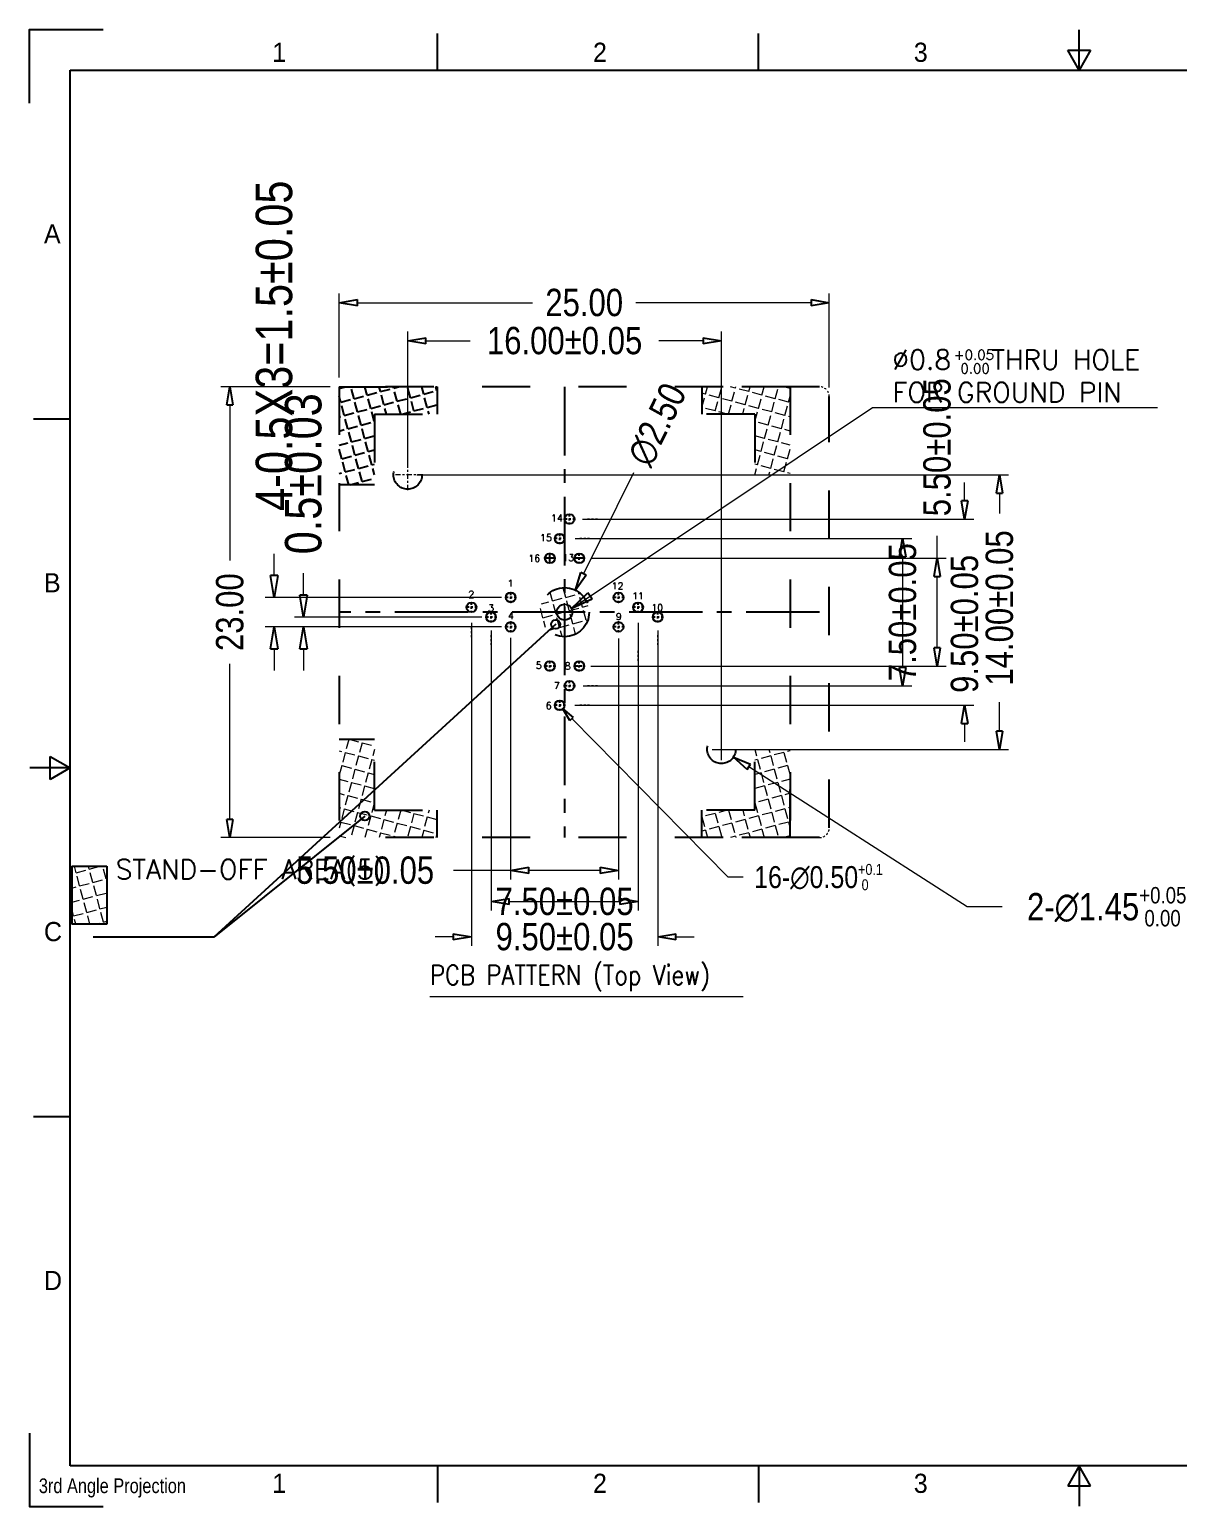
# Model space of a CAD drawing. Header units: millimetres. Extents: x 1410 to 1517, y -828 to -753.
# Drawn here: x 1410 to 1468.6, y -828.3 to -753 of the extents above; entities that cross this region are included whole.
import ezdxf
from ezdxf.enums import TextEntityAlignment as Align

# ---------------------------------------------------------------- set-up
doc = ezdxf.new("R2010")
doc.units = ezdxf.units.MM
doc.header["$LTSCALE"] = 30.734
doc.header["$PDMODE"] = 3
doc.header["$PDSIZE"] = 8
doc.linetypes.add('CENTER', pattern=[0.6, 0.375, -0.075, 0.075, -0.075])
doc.linetypes.add('HIDDEN', pattern=[0.2, 0.1, -0.1])
doc.layers.get('0').update_dxf_attribs({"linetype": 'CONTINUOUS'})
doc.layers.get('Defpoints').update_dxf_attribs({"linetype": 'CONTINUOUS'})
for name, color, linetype in [('DEFAULT_2', 8, 'HIDDEN'), ('DIM', 3, 'CONTINUOUS'), ('TuKuang', 7, 'CONTINUOUS')]:
    doc.layers.add(name, color=color, linetype=linetype)
doc.layers.add('from', color=7, linetype='CONTINUOUS', lineweight=13)
doc.styles.add('1', font='romans.shx', dxfattribs={"height": 2.5})
doc.styles.add('ROMANS', font='romans.shx')
doc.styles.get("Standard").update_dxf_attribs({"font": 'txt', "width": 0.85})
doc.styles.add('TXT', font='txt.shx', dxfattribs={"bigfont": 'gbcbig.shx'})
doc.dimstyles.get("Standard").update_dxf_attribs({"dimscale": 0.97, "dimtxt": 2, "dimasz": 1.2, "dimexe": 0.5, "dimexo": 0.5, "dimgap": 0.5, "dimtad": 0, "dimtoh": 1, "dimzin": 1, "dimdsep": 46, "dimtxsty": 'Standard', "dimblk": 'CLOSEDBLANK', "dimcen": 0.5, "dimclrd": 3, "dimclre": 3, "dimclrt": 4, "dimadec": 0, "dimazin": 0, "dimtp": 0.05, "dimtm": 0.05, "dimtfac": 1, "dimtofl": 0, "dimtmove": 0, "dimatfit": 3, "dimldrblk": 'CLOSEDBLANK', "dimfxl": 1, "dimtolj": 1, "dimtzin": 0, "dimlwd": 5, "dimlwe": 5, "dimarcsym": 0})

# ---------------------------------------------------------------- blocks, each defined once
blk = doc.blocks.new('_CLOSEDBLANK')
at = {"color": 0, "linetype": 'ByBlock'}
for p, q in [((-1, 0.167), (0, 0)), ((-1, 0.167), (-1, -0.167)), ((0, 0), (-1, -0.167))]:
    blk.add_line(p, q, dxfattribs=at)
blk = doc.blocks.new('*D4')
at = {"layer": 'Defpoints', "color": 0, "linetype": 'ByBlock', "transparency": 16777216}
for p in [(1429.276, -775.727), (1445.276, -789.727), (1459.46, -789.727)]:
    blk.add_point(p, dxfattribs=at)
at = {"layer": 'DIM', "color": 3, "linetype": 'ByBlock', "lineweight": 5, "transparency": 16777216}
for p, q in [((1429.741, -775.727), (1459.925, -775.727)), ((1459.46, -776.657), (1459.46, -777.699)), ((1459.46, -788.797), (1459.46, -787.324)), ((1445.741, -789.727), (1459.925, -789.727))]:
    blk.add_line(p, q, dxfattribs=at)
at = {"layer": 'DIM', "color": 3, "linetype": 'ByBlock', "lineweight": 5, "transparency": 16777216, "xscale": 0.93, "yscale": 0.93, "zscale": 0.93}
for p, rotation in [((1459.46, -775.727), 90), ((1459.46, -789.727), 270)]:
    blk.add_blockref('_CLOSEDBLANK', p, dxfattribs=dict(at, rotation=rotation))
at = {"layer": 'DIM', "color": 4, "linetype": 'ByBlock', "transparency": 16777216, "insert": (1459.46, -782.511), "char_height": 1.395, "attachment_point": 5, "rotation": 90}
blk.add_mtext('\\A1;14.00±0.05', dxfattribs=at)
blk = doc.blocks.new('*D5')
at = {"layer": 'Defpoints', "color": 0, "linetype": 'ByBlock', "transparency": 16777216}
for p in [(1429.276, -768.881), (1429.276, -775.727), (1445.276, -789.727)]:
    blk.add_point(p, dxfattribs=at)
at = {"layer": 'DIM', "color": 3, "linetype": 'ByBlock', "lineweight": 5, "transparency": 16777216}
for p, q in [((1429.276, -775.263), (1429.276, -768.417)), ((1445.276, -789.263), (1445.276, -768.417)), ((1430.206, -768.881), (1432.463, -768.881)), ((1444.346, -768.881), (1442.088, -768.881))]:
    blk.add_line(p, q, dxfattribs=at)
at = {"layer": 'DIM', "color": 3, "linetype": 'ByBlock', "lineweight": 5, "transparency": 16777216, "xscale": 0.93, "yscale": 0.93, "zscale": 0.93, "rotation": 180}
blk.add_blockref('_CLOSEDBLANK', (1429.276, -768.881), dxfattribs=at)
at = {"layer": 'DIM', "color": 3, "linetype": 'ByBlock', "lineweight": 5, "transparency": 16777216, "xscale": 0.93, "yscale": 0.93, "zscale": 0.93}
blk.add_blockref('_CLOSEDBLANK', (1445.276, -768.881), dxfattribs=at)
at = {"layer": 'DIM', "color": 4, "linetype": 'ByBlock', "transparency": 16777216, "insert": (1437.276, -768.881), "char_height": 1.395, "attachment_point": 5}
blk.add_mtext('\\A1;16.00±0.05', dxfattribs=at)
blk = doc.blocks.new('*D6')
at = {"layer": 'Defpoints', "color": 0, "linetype": 'ByBlock', "transparency": 16777216}
for p in [(1441.026, -782.802), (1433.526, -783.202), (1441.026, -797.49)]:
    blk.add_point(p, dxfattribs=at)
at = {"layer": 'DIM', "color": 3, "linetype": 'ByBlock', "lineweight": 5, "transparency": 16777216}
for p, q in [((1441.026, -783.267), (1441.026, -797.955)), ((1433.526, -783.667), (1433.526, -797.955)), ((1434.456, -797.49), (1440.096, -797.49))]:
    blk.add_line(p, q, dxfattribs=at)
at = {"layer": 'DIM', "color": 3, "linetype": 'ByBlock', "lineweight": 5, "transparency": 16777216, "xscale": 0.93, "yscale": 0.93, "zscale": 0.93, "rotation": 180}
blk.add_blockref('_CLOSEDBLANK', (1433.526, -797.49), dxfattribs=at)
at = {"layer": 'DIM', "color": 3, "linetype": 'ByBlock', "lineweight": 5, "transparency": 16777216, "xscale": 0.93, "yscale": 0.93, "zscale": 0.93}
blk.add_blockref('_CLOSEDBLANK', (1441.026, -797.49), dxfattribs=at)
at = {"layer": 'DIM', "color": 4, "linetype": 'ByBlock', "transparency": 16777216, "insert": (1437.276, -797.49), "char_height": 1.395, "attachment_point": 5}
blk.add_mtext('\\A1;7.50±0.05', dxfattribs=at)
blk = doc.blocks.new('*D7')
at = {"layer": 'Defpoints', "color": 0, "linetype": 'ByBlock', "transparency": 16777216}
for p in [(1432.526, -782.802), (1442.026, -783.202), (1442.026, -799.287)]:
    blk.add_point(p, dxfattribs=at)
at = {"layer": 'DIM', "color": 3, "linetype": 'ByBlock', "lineweight": 5, "transparency": 16777216}
for p, q in [((1432.526, -783.267), (1432.526, -799.752)), ((1442.026, -783.667), (1442.026, -799.752)), ((1431.596, -799.287), (1430.666, -799.287)), ((1442.956, -799.287), (1443.886, -799.287))]:
    blk.add_line(p, q, dxfattribs=at)
at = {"layer": 'DIM', "color": 3, "linetype": 'ByBlock', "lineweight": 5, "transparency": 16777216, "xscale": 0.93, "yscale": 0.93, "zscale": 0.93}
blk.add_blockref('_CLOSEDBLANK', (1432.526, -799.287), dxfattribs=at)
at = {"layer": 'DIM', "color": 3, "linetype": 'ByBlock', "lineweight": 5, "transparency": 16777216, "xscale": 0.93, "yscale": 0.93, "zscale": 0.93, "rotation": 180}
blk.add_blockref('_CLOSEDBLANK', (1442.026, -799.287), dxfattribs=at)
at = {"layer": 'DIM', "color": 4, "linetype": 'ByBlock', "transparency": 16777216, "insert": (1437.276, -799.287), "char_height": 1.395, "attachment_point": 5}
blk.add_mtext('\\A1;9.50±0.05', dxfattribs=at)
blk = doc.blocks.new('*D8')
at = {"layer": 'Defpoints', "color": 0, "linetype": 'ByBlock', "transparency": 16777216}
for p in [(1437.726, -777.977), (1437.326, -787.477), (1457.681, -787.477)]:
    blk.add_point(p, dxfattribs=at)
at = {"layer": 'DIM', "color": 3, "linetype": 'ByBlock', "lineweight": 5, "transparency": 16777216}
for p, q in [((1457.681, -777.047), (1457.681, -776.117)), ((1438.191, -777.977), (1458.146, -777.977)), ((1437.791, -787.477), (1458.146, -787.477)), ((1457.681, -788.407), (1457.681, -789.337))]:
    blk.add_line(p, q, dxfattribs=at)
at = {"layer": 'DIM', "color": 3, "linetype": 'ByBlock', "lineweight": 5, "transparency": 16777216, "xscale": 0.93, "yscale": 0.93, "zscale": 0.93}
for p, rotation in [((1457.681, -777.977), 270), ((1457.681, -787.477), 90)]:
    blk.add_blockref('_CLOSEDBLANK', p, dxfattribs=dict(at, rotation=rotation))
at = {"layer": 'DIM', "color": 4, "linetype": 'ByBlock', "transparency": 16777216, "insert": (1457.681, -783.326), "char_height": 1.395, "attachment_point": 5, "rotation": 90}
blk.add_mtext('\\A1;9.50±0.05', dxfattribs=at)
blk = doc.blocks.new('*D9')
at = {"layer": 'Defpoints', "color": 0, "linetype": 'ByBlock', "transparency": 16777216}
for p in [(1420.202, -771.227), (1425.776, -771.227), (1425.776, -794.227)]:
    blk.add_point(p, dxfattribs=at)
at = {"layer": 'DIM', "color": 3, "linetype": 'ByBlock', "lineweight": 5, "transparency": 16777216}
for p, q in [((1425.311, -771.227), (1419.738, -771.227)), ((1420.202, -772.157), (1420.202, -780.089)), ((1420.202, -793.297), (1420.202, -785.366)), ((1425.311, -794.227), (1419.738, -794.227))]:
    blk.add_line(p, q, dxfattribs=at)
at = {"layer": 'DIM', "color": 3, "linetype": 'ByBlock', "lineweight": 5, "transparency": 16777216, "xscale": 0.93, "yscale": 0.93, "zscale": 0.93}
for p, rotation in [((1420.202, -771.227), 90), ((1420.202, -794.227), 270)]:
    blk.add_blockref('_CLOSEDBLANK', p, dxfattribs=dict(at, rotation=rotation))
at = {"layer": 'DIM', "color": 4, "linetype": 'ByBlock', "transparency": 16777216, "insert": (1420.202, -782.727), "char_height": 1.395, "attachment_point": 5, "rotation": 90}
blk.add_mtext('\\A1;23.00', dxfattribs=at)
blk = doc.blocks.new('*D10')
at = {"layer": 'Defpoints', "color": 0, "linetype": 'ByBlock', "transparency": 16777216}
for p in [(1425.776, -766.938), (1425.776, -771.227), (1450.776, -771.727)]:
    blk.add_point(p, dxfattribs=at)
at = {"layer": 'DIM', "color": 3, "linetype": 'ByBlock', "lineweight": 5, "transparency": 16777216}
for p, q in [((1425.776, -770.763), (1425.776, -766.473)), ((1426.706, -766.938), (1435.637, -766.938)), ((1449.846, -766.938), (1440.915, -766.938)), ((1450.776, -771.263), (1450.776, -766.473))]:
    blk.add_line(p, q, dxfattribs=at)
at = {"layer": 'DIM', "color": 3, "linetype": 'ByBlock', "lineweight": 5, "transparency": 16777216, "xscale": 0.93, "yscale": 0.93, "zscale": 0.93, "rotation": 180}
blk.add_blockref('_CLOSEDBLANK', (1425.776, -766.938), dxfattribs=at)
at = {"layer": 'DIM', "color": 3, "linetype": 'ByBlock', "lineweight": 5, "transparency": 16777216, "xscale": 0.93, "yscale": 0.93, "zscale": 0.93}
blk.add_blockref('_CLOSEDBLANK', (1450.776, -766.938), dxfattribs=at)
at = {"layer": 'DIM', "color": 4, "linetype": 'ByBlock', "transparency": 16777216, "insert": (1438.276, -766.938), "char_height": 1.395, "attachment_point": 5}
blk.add_mtext('\\A1;25.00', dxfattribs=at)
blk = doc.blocks.new('*D11')
at = {"layer": 'Defpoints', "color": 0, "linetype": 'ByBlock', "transparency": 16777216}
for p in [(1437.829, -781.606), (1436.723, -783.848)]:
    blk.add_point(p, dxfattribs=at)
at = {"layer": 'DIM', "color": 3, "linetype": 'ByBlock', "lineweight": 5, "transparency": 16777216}
for p, q in [((1440.789, -775.611), (1438.241, -780.773)), ((1436.811, -782.727), (1437.741, -782.727)), ((1437.276, -783.192), (1437.276, -782.262))]:
    blk.add_line(p, q, dxfattribs=at)
at = {"layer": 'DIM', "color": 3, "linetype": 'ByBlock', "lineweight": 5, "transparency": 16777216, "xscale": 0.93, "yscale": 0.93, "zscale": 0.93, "rotation": 243.72776243067}
blk.add_blockref('_CLOSEDBLANK', (1437.829, -781.606), dxfattribs=at)
at = {"layer": 'DIM', "color": 4, "linetype": 'ByBlock', "transparency": 16777216, "insert": (1442, -773.156), "char_height": 1.395, "attachment_point": 5, "rotation": 63.72776}
blk.add_mtext('\\A1;∅2.50', dxfattribs=at)
blk = doc.blocks.new('*D12')
at = {"layer": 'Defpoints', "color": 0, "linetype": 'ByBlock', "transparency": 16777216}
for p in [(1437.351, -778.977), (1437.751, -786.477), (1454.519, -786.477)]:
    blk.add_point(p, dxfattribs=at)
at = {"layer": 'DIM', "color": 3, "linetype": 'ByBlock', "lineweight": 5, "transparency": 16777216}
for p, q in [((1437.816, -778.977), (1454.983, -778.977)), ((1454.519, -779.907), (1454.519, -785.547)), ((1438.216, -786.477), (1454.983, -786.477))]:
    blk.add_line(p, q, dxfattribs=at)
at = {"layer": 'DIM', "color": 3, "linetype": 'ByBlock', "lineweight": 5, "transparency": 16777216, "xscale": 0.93, "yscale": 0.93, "zscale": 0.93}
for p, rotation in [((1454.519, -778.977), 90), ((1454.519, -786.477), 270)]:
    blk.add_blockref('_CLOSEDBLANK', p, dxfattribs=dict(at, rotation=rotation))
at = {"layer": 'DIM', "color": 4, "linetype": 'ByBlock', "transparency": 16777216, "insert": (1454.519, -782.727), "char_height": 1.395, "attachment_point": 5, "rotation": 90}
blk.add_mtext('\\A1;7.50±0.05', dxfattribs=at)
blk = doc.blocks.new('*D13')
at = {"layer": 'Defpoints', "color": 0, "linetype": 'ByBlock', "transparency": 16777216}
for p in [(1438.151, -779.977), (1438.151, -785.477), (1456.277, -785.477)]:
    blk.add_point(p, dxfattribs=at)
at = {"layer": 'DIM', "color": 3, "linetype": 'ByBlock', "lineweight": 5, "transparency": 16777216}
for p, q in [((1456.277, -779.977), (1456.277, -778.829)), ((1438.616, -779.977), (1456.741, -779.977)), ((1456.277, -784.547), (1456.277, -780.907)), ((1438.616, -785.477), (1456.741, -785.477))]:
    blk.add_line(p, q, dxfattribs=at)
at = {"layer": 'DIM', "color": 3, "linetype": 'ByBlock', "lineweight": 5, "transparency": 16777216, "xscale": 0.93, "yscale": 0.93, "zscale": 0.93}
for p, rotation in [((1456.277, -779.977), 90), ((1456.277, -785.477), 270)]:
    blk.add_blockref('_CLOSEDBLANK', p, dxfattribs=dict(at, rotation=rotation))
at = {"layer": 'DIM', "color": 4, "linetype": 'ByBlock', "transparency": 16777216, "insert": (1456.277, -774.313), "char_height": 1.395, "attachment_point": 5, "rotation": 90}
blk.add_mtext('\\A1;5.50±0.05', dxfattribs=at)
blk = doc.blocks.new('*D14')
at = {"layer": 'Defpoints', "color": 0, "linetype": 'ByBlock', "transparency": 16777216}
for p in [(1434.525, -783.577), (1440.026, -783.602), (1434.525, -795.898)]:
    blk.add_point(p, dxfattribs=at)
at = {"layer": 'DIM', "color": 3, "linetype": 'ByBlock', "lineweight": 5, "transparency": 16777216}
for p, q in [((1434.525, -784.042), (1434.525, -796.363)), ((1440.026, -784.067), (1440.026, -796.363)), ((1434.525, -795.898), (1431.617, -795.898)), ((1439.096, -795.898), (1435.455, -795.898))]:
    blk.add_line(p, q, dxfattribs=at)
at = {"layer": 'DIM', "color": 3, "linetype": 'ByBlock', "lineweight": 5, "transparency": 16777216, "xscale": 0.93, "yscale": 0.93, "zscale": 0.93, "rotation": 180}
blk.add_blockref('_CLOSEDBLANK', (1434.525, -795.898), dxfattribs=at)
at = {"layer": 'DIM', "color": 3, "linetype": 'ByBlock', "lineweight": 5, "transparency": 16777216, "xscale": 0.93, "yscale": 0.93, "zscale": 0.93}
blk.add_blockref('_CLOSEDBLANK', (1440.026, -795.898), dxfattribs=at)
at = {"layer": 'DIM', "color": 4, "linetype": 'ByBlock', "transparency": 16777216, "insert": (1427.101, -795.898), "char_height": 1.395, "attachment_point": 5}
blk.add_mtext('\\A1;5.50±0.05', dxfattribs=at)
blk = doc.blocks.new('asdf456')
at = {"color": 8}
for p, q in [((1449.22, 152.96), (1448.09, 154.93)), ((1448.09, 154.93), (1450.34, 154.93)), ((1450.34, 154.93), (1449.22, 152.96)), ((1348.08, 83.25), (1348.08, 85.49)), ((1348.08, 85.49), (1350.05, 84.37)), ((1350.05, 84.37), (1348.08, 83.25)), ((1449.22, 15.77), (1448.09, 13.81)), ((1450.34, 13.81), (1449.22, 15.77)), ((1448.09, 13.81), (1450.34, 13.81))]:
    blk.add_line(p, q, dxfattribs=at)
at = {"layer": 'TuKuang', "color": 8}
for p, q in [((1449.22, 152.96), (1449.22, 156.94)), ((1386.16, 152.96), (1386.16, 156.57)), ((1417.69, 152.96), (1417.69, 156.57)), ((1350.05, 15.77), (1350.05, 152.96)), ((1350.05, 152.96), (1548.39, 152.96)), ((1350.05, 118.67), (1346.44, 118.67)), ((1350.05, 84.37), (1346.07, 84.37)), ((1350.05, 50.07), (1346.44, 50.07)), ((1548.39, 15.77), (1350.05, 15.77)), ((1386.16, 15.77), (1386.16, 12.16)), ((1417.69, 15.77), (1417.69, 12.16)), ((1449.22, 15.77), (1449.22, 11.8))]:
    blk.add_line(p, q, dxfattribs=at)
for points in [[(1346.05, 149.74), (1346.05, 156.96), (1353.27, 156.96)], [(1346.05, 18.99), (1346.05, 11.77), (1353.27, 11.77)]]:
    blk.add_lwpolyline(points, dxfattribs=at)
at = {"color": 8, "char_height": 1.8844, "attachment_point": 1, "style": '1'}
for s, insert, width in [('{\\f@Gulim|b0|i0|c0|p34;1}', (1369.9, 155.67), 8.3008), ('{\\f@Gulim|b0|i0|c134|p34;2}', (1401.43, 155.67), 8.3008), ('{\\f@Gulim|b0|i0|c134|p34;3}', (1432.96, 155.67), 8.3008), ('{\\f@Gulim|b0|i0|c134|p34;A}', (1347.46, 137.82), 9.0416), ('{\\f@Gulim|b0|i0|c134|p34;B}', (1347.46, 103.52), 9.0416), ('{\\f@Gulim|b0|i0|c134|p34;C}', (1347.46, 69.23), 9.0416), ('{\\f@Gulim|b0|i0|c134|p34;D}', (1347.46, 34.93), 9.0416), ('{\\f@Gulim|b0|i0|c0|p34;1}', (1369.9, 14.99), 8.3008), ('{\\f@Gulim|b0|i0|c134|p34;2}', (1401.43, 14.99), 8.3008), ('{\\f@Gulim|b0|i0|c134|p34;3}', (1432.96, 14.99), 8.3008)]:
    blk.add_mtext(s, dxfattribs=dict(at, insert=insert, width=width))
at = {"layer": 'TuKuang', "color": 8, "lineweight": 9, "insert": (1346.96, 14.53), "char_height": 1.4441, "width": 18.5479, "attachment_point": 1}
blk.add_mtext('{\\f@Gulim|b0|i0|c0|p34;\\C8;3rd Angle Projection}', dxfattribs=at)
blk = doc.blocks.new('P')
at = {"lineweight": 9}
blk.add_line((1851.26, 2772.63), (1883.21, 2772.63), dxfattribs=at)
at = {"lineweight": 9, "insert": (1851.27, 2775.82), "char_height": 2, "attachment_point": 1}
blk.add_mtext('{\\Fromans|c0;PCB PATTERN (Top View)}', dxfattribs=at)
blk = doc.blocks.new('*D15')
at = {"layer": 'Defpoints', "color": 0, "linetype": 'ByBlock', "transparency": 16777216}
for p in [(1444.665, -789.336), (1445.886, -790.118)]:
    blk.add_point(p, dxfattribs=at)
at = {"layer": 'DIM', "color": 3, "linetype": 'ByBlock', "lineweight": 5, "transparency": 16777216}
for p, q in [((1445.276, -790.192), (1445.276, -789.262)), ((1444.811, -789.727), (1445.741, -789.727)), ((1457.802, -797.753), (1446.669, -790.62)), ((1459.602, -797.753), (1457.802, -797.753))]:
    blk.add_line(p, q, dxfattribs=at)
at = {"layer": 'DIM', "color": 3, "linetype": 'ByBlock', "lineweight": 5, "transparency": 16777216, "xscale": 0.93, "yscale": 0.93, "zscale": 0.93, "rotation": 147.3529996918224}
blk.add_blockref('_CLOSEDBLANK', (1445.886, -790.118), dxfattribs=at)
at = {"layer": 'DIM', "color": 4, "linetype": 'ByBlock', "transparency": 16777216, "insert": (1464.928, -797.753), "char_height": 1.395, "attachment_point": 5}
blk.add_mtext('\\A1;2-∅1.45{\\H0.837000;\\S+0.05^  0.00;}', dxfattribs=at)
blk = doc.blocks.new('*D16')
at = {"layer": 'Defpoints', "color": 0, "linetype": 'ByBlock', "transparency": 16777216}
for p in [(1423.956, -782.975), (1433.526, -782.975), (1434.526, -783.477)]:
    blk.add_point(p, dxfattribs=at)
at = {"layer": 'DIM', "color": 3, "linetype": 'ByBlock', "lineweight": 5, "transparency": 16777216}
for p, q in [((1423.956, -781.859), (1423.956, -780.743)), ((1433.061, -782.975), (1423.491, -782.975)), ((1434.061, -783.477), (1423.491, -783.477)), ((1423.956, -784.593), (1423.956, -785.709))]:
    blk.add_line(p, q, dxfattribs=at)
at = {"layer": 'DIM', "color": 3, "linetype": 'ByBlock', "lineweight": 5, "transparency": 16777216, "xscale": 1.116, "yscale": 1.116, "zscale": 1.116}
for p, rotation in [((1423.956, -782.975), 270), ((1423.956, -783.477), 90)]:
    blk.add_blockref('_CLOSEDBLANK', p, dxfattribs=dict(at, rotation=rotation))
at = {"layer": 'DIM', "color": 4, "linetype": 'ByBlock', "transparency": 16777216, "insert": (1423.956, -775.667), "char_height": 1.86, "attachment_point": 5, "rotation": 90}
blk.add_mtext('\\A1;0.5%%P0.03', dxfattribs=at)
blk = doc.blocks.new('*D17')
at = {"layer": 'Defpoints', "color": 0, "linetype": 'ByBlock', "transparency": 16777216}
for p in [(1422.463, -781.977), (1434.526, -781.977), (1434.526, -783.477)]:
    blk.add_point(p, dxfattribs=at)
at = {"layer": 'DIM', "color": 3, "linetype": 'ByBlock', "lineweight": 5, "transparency": 16777216}
for p, q in [((1422.463, -780.861), (1422.463, -779.745)), ((1434.061, -781.977), (1421.998, -781.977)), ((1434.061, -783.477), (1421.998, -783.477)), ((1422.463, -784.593), (1422.463, -785.709))]:
    blk.add_line(p, q, dxfattribs=at)
at = {"layer": 'DIM', "color": 3, "linetype": 'ByBlock', "lineweight": 5, "transparency": 16777216, "xscale": 1.116, "yscale": 1.116, "zscale": 1.116}
for p, rotation in [((1422.463, -781.977), 270), ((1422.463, -783.477), 90)]:
    blk.add_blockref('_CLOSEDBLANK', p, dxfattribs=dict(at, rotation=rotation))
at = {"layer": 'DIM', "color": 4, "linetype": 'ByBlock', "transparency": 16777216, "insert": (1422.463, -769.136), "char_height": 1.86, "attachment_point": 5, "rotation": 90}
blk.add_mtext('\\A1;4-0.5X3=1.5%%P0.05', dxfattribs=at)

msp = doc.modelspace()

# ---------------------------------------------------------------- hatches: boundary and pattern name
at = {"linetype": 'HIDDEN', "lineweight": 9, "ltscale": 0.3}
h = msp.add_hatch(dxfattribs=at)
h.set_pattern_fill('ANGLE', color=8, scale=0.1, angle=15, style=0)
h.set_pattern_definition([(165, (3373.9562, -1186.6512), (0.1807851, 0.6746992), [0.508, -0.1905]), (75, (3373.9562, -1186.6512), (0.6746992, -0.1807851), [0.508, -0.1905])])
h.paths.add_polyline_path([(1446.976, -772.627), (1446.976, -775.727), (1448.776, -775.727), (1448.776, -771.227), (1444.276, -771.227), (1444.276, -772.627)])
edge = h.paths.add_edge_path(flags=17)
edge.add_line((1446.976, -772.627), (1446.976, -775.727))
h = msp.add_hatch(dxfattribs=at)
h.set_pattern_fill('ANGLE', color=8, scale=0.1, angle=15, style=0)
h.set_pattern_definition([(15, (730.9434, -801.3105), (-0.1807851, 0.6746992), [0.508, -0.1905]), (105, (730.9434, -801.3105), (-0.6746992, -0.1807851), [0.508, -0.1905])])
edge = h.paths.add_edge_path()
edge.add_arc((1437.276, -782.727), 1.25, 0, 360)
h = msp.add_hatch(dxfattribs=at)
h.set_pattern_fill('ANGLE', color=8, scale=0.1, angle=15, style=0)
h.set_pattern_definition([(345, (-499.40425, -378.8035), (-0.1807851, -0.6746992), [0.508, -0.1905]), (255, (-499.40425, -378.8035), (-0.6746992, 0.1807851), [0.508, -0.1905])])
h.paths.add_polyline_path([(1427.576, -792.827), (1427.576, -789.227), (1425.776, -789.227), (1425.776, -794.227), (1430.776, -794.227), (1430.776, -792.827)])
edge = h.paths.add_edge_path(flags=17)
edge.add_line((1427.576, -792.827), (1427.576, -789.227))
h = msp.add_hatch(dxfattribs=at)
h.set_pattern_fill('ANGLE', color=8, scale=0.1, angle=15, style=0)
h.set_pattern_definition([(195, (3373.9562, -378.8035), (0.1807851, -0.6746992), [0.508, -0.1905]), (285, (3373.9562, -378.8035), (0.6746992, 0.1807851), [0.508, -0.1905])])
h.paths.add_polyline_path([(1446.976, -792.827), (1446.976, -789.727), (1448.776, -789.727), (1448.776, -794.227), (1444.276, -794.227), (1444.276, -792.827)])
edge = h.paths.add_edge_path(flags=17)
edge.add_line((1446.976, -792.827), (1446.976, -789.727))
h = msp.add_hatch(dxfattribs=at)
h.set_pattern_fill('ANGLE', color=8, scale=0.1, angle=15, style=0)
h.set_pattern_definition([(15, (730.9087, -938.1163), (-0.1807851, 0.6746992), [0.508, -0.1905]), (105, (730.9087, -938.1163), (-0.6746992, -0.1807851), [0.508, -0.1905])])
h.paths.add_polyline_path([(1413.922, -798.638), (1412.139, -798.638), (1412.139, -795.685), (1413.922, -795.685)])
at = {"layer": 'DEFAULT_2', "ltscale": 0.8}
h = msp.add_hatch(dxfattribs=at)
h.set_pattern_fill('ANGLE', color=256, scale=0.1, angle=15, style=0)
h.set_pattern_definition([(15, (-499.40425, -1186.6512), (-0.1807851, 0.6746992), [0.508, -0.1905]), (105, (-499.40425, -1186.6512), (-0.6746992, -0.1807851), [0.508, -0.1905])])
h.paths.add_polyline_path([(1427.576, -772.627), (1427.576, -776.227), (1425.776, -776.227), (1425.776, -771.227), (1430.776, -771.227), (1430.776, -772.627)])
edge = h.paths.add_edge_path(flags=17)
edge.add_line((1427.576, -772.627), (1427.576, -776.227))

# ---------------------------------------------------------------- linework, layer by layer
at = {"color": 1, "linetype": 'CENTER', "ltscale": 0.304132}
msp.add_line((1437.276, -771.227), (1437.276, -794.227), dxfattribs=at)
at = {"color": 1, "linetype": 'CENTER', "lineweight": 9, "ltscale": 0.023141}
for p, q in [((1429.276, -776.497), (1429.276, -774.957)), ((1429.276, -776.497), (1429.276, -774.957)), ((1430.046, -775.727), (1428.506, -775.727)), ((1430.046, -775.727), (1428.506, -775.727))]:
    msp.add_line(p, q, dxfattribs=at)
at = {"color": 0, "linetype": 'HIDDEN', "lineweight": 9, "ltscale": 0.04}
msp.add_line((1446.976, -775.727), (1448.776, -775.727), dxfattribs=at)
at = {"color": 0, "linetype": 'CENTER', "ltscale": 0.008264}
for p, q in [((1437.801, -777.977), (1437.251, -777.977)), ((1437.801, -777.977), (1437.251, -777.977)), ((1437.801, -777.977), (1437.251, -777.977)), ((1437.526, -778.252), (1437.526, -777.702)), ((1437.526, -778.252), (1437.526, -777.702)), ((1437.526, -778.252), (1437.526, -777.702)), ((1437.301, -778.977), (1436.751, -778.977)), ((1437.301, -778.977), (1436.751, -778.977)), ((1437.301, -778.977), (1436.751, -778.977)), ((1437.026, -779.252), (1437.026, -778.702)), ((1437.026, -779.252), (1437.026, -778.702)), ((1437.026, -779.252), (1437.026, -778.702)), ((1436.526, -780.252), (1436.526, -779.702)), ((1436.526, -780.252), (1436.526, -779.702)), ((1436.526, -780.252), (1436.526, -779.702)), ((1438.026, -780.252), (1438.026, -779.702)), ((1438.026, -780.252), (1438.026, -779.702)), ((1438.026, -780.252), (1438.026, -779.702)), ((1438.151, -779.977), (1437.776, -779.977)), ((1438.151, -779.977), (1437.776, -779.977)), ((1438.276, -779.977), (1437.838, -779.977)), ((1434.801, -781.977), (1434.251, -781.977)), ((1434.801, -781.977), (1434.251, -781.977)), ((1434.801, -781.977), (1434.251, -781.977)), ((1434.526, -782.252), (1434.526, -781.702)), ((1434.526, -782.252), (1434.526, -781.702)), ((1434.526, -782.252), (1434.526, -781.702)), ((1440.301, -781.977), (1439.751, -781.977)), ((1440.301, -781.977), (1439.751, -781.977)), ((1440.301, -781.977), (1439.751, -781.977)), ((1440.026, -782.252), (1440.026, -781.702)), ((1440.026, -782.252), (1440.026, -781.702)), ((1440.026, -782.252), (1440.026, -781.702)), ((1432.801, -782.477), (1432.251, -782.477)), ((1432.801, -782.477), (1432.251, -782.477)), ((1432.801, -782.477), (1432.251, -782.477)), ((1432.526, -782.752), (1432.526, -782.202)), ((1432.526, -782.752), (1432.526, -782.202)), ((1432.526, -782.752), (1432.526, -782.202)), ((1433.526, -783.25), (1433.526, -782.7)), ((1433.526, -783.25), (1433.526, -782.7)), ((1433.526, -783.25), (1433.526, -782.7)), ((1441.301, -782.477), (1440.751, -782.477)), ((1441.301, -782.477), (1440.751, -782.477)), ((1441.301, -782.477), (1440.751, -782.477)), ((1441.026, -782.752), (1441.026, -782.202)), ((1441.026, -782.752), (1441.026, -782.202)), ((1441.026, -782.752), (1441.026, -782.202)), ((1442.026, -783.252), (1442.026, -782.702)), ((1442.026, -783.252), (1442.026, -782.702)), ((1442.026, -783.252), (1442.026, -782.702)), ((1433.801, -782.975), (1433.251, -782.975)), ((1433.801, -782.975), (1433.251, -782.975)), ((1433.801, -782.975), (1433.251, -782.975)), ((1434.801, -783.477), (1434.251, -783.477)), ((1434.801, -783.477), (1434.251, -783.477)), ((1434.801, -783.477), (1434.251, -783.477)), ((1434.526, -783.752), (1434.526, -783.202)), ((1434.526, -783.752), (1434.526, -783.202)), ((1434.526, -783.752), (1434.526, -783.202)), ((1440.301, -783.477), (1439.751, -783.477)), ((1440.301, -783.477), (1439.751, -783.477)), ((1440.301, -783.477), (1439.751, -783.477)), ((1440.026, -783.752), (1440.026, -783.202)), ((1440.026, -783.752), (1440.026, -783.202)), ((1440.026, -783.752), (1440.026, -783.202)), ((1442.301, -782.977), (1441.751, -782.977)), ((1442.301, -782.977), (1441.751, -782.977)), ((1442.301, -782.977), (1441.751, -782.977)), ((1436.801, -785.477), (1436.251, -785.477)), ((1436.526, -785.752), (1436.526, -785.202)), ((1438.301, -785.477), (1437.751, -785.477)), ((1438.151, -785.477), (1437.776, -785.477)), ((1438.026, -785.752), (1438.026, -785.202)), ((1438.026, -785.752), (1438.026, -785.202)), ((1437.801, -786.477), (1437.251, -786.477)), ((1437.526, -786.752), (1437.526, -786.202)), ((1437.026, -787.752), (1437.026, -787.202)), ((1437.026, -787.752), (1437.026, -787.202)), ((1437.301, -787.477), (1436.751, -787.477)), ((1437.301, -787.477), (1436.751, -787.477))]:
    msp.add_line(p, q, dxfattribs=at)
at = {"color": 0, "linetype": 'CENTER', "lineweight": 9, "ltscale": 0.008264}
for p, q in [((1438.951, -777.977), (1438.401, -777.977)), ((1438.951, -777.977), (1438.401, -777.977)), ((1438.951, -777.977), (1438.401, -777.977)), ((1438.551, -778.977), (1438.001, -778.977)), ((1438.551, -778.977), (1438.001, -778.977)), ((1432.526, -784.002), (1432.526, -783.452)), ((1432.526, -784.002), (1432.526, -783.452)), ((1433.526, -784.402), (1433.526, -783.852)), ((1433.526, -784.402), (1433.526, -783.852)), ((1433.526, -784.402), (1433.526, -783.852)), ((1442.026, -784.402), (1442.026, -783.852)), ((1442.026, -784.402), (1442.026, -783.852)), ((1441.026, -785.202), (1441.026, -784.652)), ((1441.026, -785.202), (1441.026, -784.652)), ((1441.026, -785.202), (1441.026, -784.652)), ((1438.951, -786.477), (1438.401, -786.477)), ((1438.951, -786.477), (1438.401, -786.477)), ((1438.551, -787.477), (1438.001, -787.477)), ((1438.551, -787.477), (1438.001, -787.477)), ((1438.551, -787.477), (1438.001, -787.477)), ((1438.551, -787.477), (1438.001, -787.477))]:
    msp.add_line(p, q, dxfattribs=at)
at = {"color": 0, "linetype": 'CENTER', "ltscale": 0.254}
for p, q in [((1436.526, -780.252), (1436.526, -779.702)), ((1436.801, -779.977), (1436.251, -779.977))]:
    msp.add_line(p, q, dxfattribs=at)
at = {"color": 1, "linetype": 'CENTER', "ltscale": 0.323967}
msp.add_line((1450.276, -782.727), (1425.776, -782.727), dxfattribs=at)
at = {"color": 0, "linetype": 'ByBlock'}
for p, q in [((1436.824, -783.347), (1419.381, -799.299)), ((1427.084, -793.13), (1419.381, -799.299)), ((1412.139, -795.685), (1413.922, -795.685)), ((1412.139, -795.685), (1412.139, -798.638)), ((1413.922, -795.685), (1413.922, -798.638)), ((1413.922, -798.638), (1412.139, -798.638)), ((1419.381, -799.299), (1413.225, -799.299))]:
    msp.add_line(p, q, dxfattribs=at)
at = {"color": 3, "linetype": 'ByBlock', "lineweight": 9}
for p, q in [((1445.625, -796.243), (1437.651, -788.156)), ((1445.276, -790.007), (1445.276, -789.447)), ((1444.996, -789.727), (1445.556, -789.727)), ((1446.379, -796.243), (1445.625, -796.243))]:
    msp.add_line(p, q, dxfattribs=at)
at = {"color": 1, "linetype": 'CENTER', "lineweight": 9, "ltscale": 0.016529}
msp.add_line((1445.276, -790.277), (1445.276, -789.177), dxfattribs=at)
at = {"color": 3, "lineweight": 9}
for p, q in [((1445.276, -790.152), (1445.276, -789.302)), ((1444.851, -789.727), (1445.701, -789.727))]:
    msp.add_line(p, q, dxfattribs=at)
at = {"color": 0}
for centre in [(1437.526, -777.977), (1437.026, -778.977), (1436.526, -779.977), (1438.026, -779.977), (1434.526, -781.977), (1440.026, -781.977), (1432.526, -782.477), (1433.526, -782.975), (1441.026, -782.477), (1442.026, -782.977), (1434.526, -783.477), (1440.026, -783.477), (1436.526, -785.477), (1438.026, -785.477), (1437.526, -786.477), (1437.026, -787.477)]:
    msp.add_circle(centre, 0.25, dxfattribs=at)
at = {"color": 0, "linetype": 'ByBlock'}
for centre, radius in [((1437.276, -782.727), 0.4), ((1436.824, -783.347), 0.233), ((1427.084, -793.13), 0.233)]:
    msp.add_circle(centre, radius, dxfattribs=at)
at = {"color": 8, "linetype": 'HIDDEN', "lineweight": 9, "ltscale": 0.02}
for centre, start, end in [((1450.276, -771.727), 0, 90), ((1450.276, -793.727), 270, 360)]:
    msp.add_arc(centre, 0.5, start, end, dxfattribs=at)
at = {"layer": 'DEFAULT_2', "ltscale": 0.8}
for p, q in [((1425.776, -771.227), (1425.776, -794.227)), ((1450.276, -771.227), (1425.776, -771.227)), ((1425.776, -771.227), (1430.776, -771.227)), ((1425.776, -771.227), (1425.776, -776.227)), ((1430.776, -771.227), (1430.776, -772.627)), ((1448.776, -771.227), (1444.276, -771.227)), ((1444.276, -771.227), (1444.276, -772.627)), ((1448.776, -771.227), (1448.776, -794.227)), ((1448.776, -771.227), (1448.776, -775.727)), ((1450.776, -793.727), (1450.776, -771.727)), ((1427.576, -772.627), (1430.776, -772.627)), ((1427.576, -772.627), (1427.576, -776.227)), ((1446.976, -772.627), (1444.276, -772.627)), ((1446.976, -772.627), (1446.976, -775.727)), ((1427.576, -776.227), (1425.776, -776.227)), ((1427.576, -789.227), (1425.776, -789.227)), ((1427.576, -792.827), (1427.576, -789.227)), ((1446.976, -792.827), (1446.976, -789.727)), ((1448.776, -794.227), (1448.776, -789.727)), ((1427.576, -792.827), (1430.776, -792.827)), ((1430.776, -794.227), (1430.776, -792.827)), ((1446.976, -792.827), (1444.276, -792.827)), ((1444.276, -794.227), (1444.276, -792.827)), ((1450.276, -794.227), (1425.776, -794.227)), ((1448.776, -794.227), (1444.276, -794.227))]:
    msp.add_line(p, q, dxfattribs=at)
for centre, radius in [((1429.276, -775.727), 0.725), ((1437.276, -782.727), 1.25), ((1445.276, -789.727), 0.725)]:
    msp.add_circle(centre, radius, dxfattribs=at)

# ---------------------------------------------------------------- block references
at = {"xscale": 0.518942464007705, "yscale": 0.518942464007705, "zscale": 0.518942464007705}
msp.add_blockref('asdf456', (711.463, -834.459), dxfattribs=at)
at = {"color": 0, "linetype": 'ByBlock', "lineweight": 9, "xscale": 0.6720000000000219, "yscale": 0.6720000000000219, "zscale": 0.6720000000000219, "rotation": 130.1411363590587}
msp.add_blockref('_CLOSEDBLANK', (1437.189, -787.667), dxfattribs=at)
at = {"color": 0, "linetype": 'ByBlock', "xscale": 0.5, "yscale": 0.5, "zscale": 0.5}
msp.add_blockref('P', (504.777, -2188.642), dxfattribs=at)

# ---------------------------------------------------------------- texts
at = {"color": 0, "linetype": 'ByBlock', "char_height": 1, "attachment_point": 1, "style": 'ROMANS'}
for s, insert, width in [('%%C0.8   THRU HOLE FOR GROUND PIN', (1453.992, -769.349), 16.1594), ('\\A1;{\\H0.5x;\\S+0.05^  0.00;}', (1457.123, -769.349), 10.4663), ('STAND-OFF AREA(5)', (1414.376, -795.347), 15.18866)]:
    msp.add_mtext(s, dxfattribs=dict(at, insert=insert, width=width))
at = {"color": 4, "linetype": 'ByBlock', "lineweight": 9, "insert": (1450.226, -796.243), "char_height": 1.12, "attachment_point": 5}
msp.add_mtext('\\A1;16-∅0.50{\\H0.5x;\\S+0.1^  0;}', dxfattribs=at)
at = {"layer": 'from', "color": 6, "linetype": 'ByBlock', "style": 'TXT'}
for s, p in [('14', (1436.887, -777.927)), ('15', (1436.326, -778.929)), ('16', (1435.729, -779.981)), ('13', (1437.462, -779.946)), ('1', (1434.511, -781.247)), ('12', (1439.977, -781.384)), ('2', (1432.521, -781.817)), ('11', (1441.02, -781.894)), ('3', (1433.523, -782.519)), ('4', (1434.532, -782.902)), ('9', (1440.04, -782.95)), ('10', (1441.999, -782.502)), ('5', (1435.959, -785.442)), ('8', (1437.431, -785.47)), ('7', (1436.879, -786.473)), ('6', (1436.468, -787.498))]:
    msp.add_text(s, height=0.35, dxfattribs=at).set_placement(p, align=Align.MIDDLE)

# ---------------------------------------------------------------- dimensions: what is measured, and where the dimension line sits
at = {"layer": 'DIM', "color": 0, "linetype": 'ByBlock'}
for base, p2, text, picture, middle in [((1422.463, -781.977), (1434.526, -781.977), '4-0.5X3=1.5%%P0.05', '*D17', (1422.463, -769.136)), ((1423.956, -782.975), (1433.526, -782.975), '0.5%%P0.03', '*D16', (1423.956, -775.667))]:
    dim = msp.add_linear_dim(base=base, p1=(1434.526, -783.477), p2=p2, angle=90, text=text, dimstyle='Standard', override={"dimscale": 0.93, "dimexe": 0.49975, "dimexo": 0.49975, "dimgap": 0.49975, "dimtoh": 0}, dxfattribs=at)
    dim.commit()
    dim.dimension.update_dxf_attribs({"geometry": picture, "text_midpoint": middle})
for base, p1, p2, override, picture, middle in [((1425.776, -766.938), (1450.776, -771.727), (1425.776, -771.227), {"dimscale": 0.93, "dimtxt": 1.5, "dimasz": 1, "dimexe": 0.49975, "dimexo": 0.49975, "dimgap": 0.49975, "dimtoh": 0}, '*D10', (1438.276, -766.938)), ((1429.276, -768.881), (1445.276, -789.727), (1429.276, -775.727), {"dimscale": 0.93, "dimtxt": 1.5, "dimasz": 1, "dimexe": 0.49975, "dimexo": 0.49975, "dimgap": 0.49975, "dimtoh": 0, "dimtol": 1}, '*D5', (1437.276, -768.881))]:
    dim = msp.add_linear_dim(base=base, p1=p1, p2=p2, dimstyle='Standard', override=override, dxfattribs=at)
    dim.commit()
    dim.dimension.update_dxf_attribs({"geometry": picture, "text_midpoint": middle})
for base, p1, p2, override, picture, middle in [((1456.277, -785.477), (1438.151, -779.977), (1438.151, -785.477), {"dimscale": 0.93, "dimtxt": 1.5, "dimasz": 1, "dimexe": 0.49975, "dimexo": 0.49975, "dimgap": 0.49975, "dimtoh": 0, "dimtol": 1}, '*D13', (1456.277, -774.313)), ((1420.202, -771.227), (1425.776, -794.227), (1425.776, -771.227), {"dimscale": 0.93, "dimtxt": 1.5, "dimasz": 1, "dimexe": 0.49975, "dimexo": 0.49975, "dimgap": 0.49975, "dimtoh": 0}, '*D9', (1420.202, -782.727)), ((1459.46, -789.727), (1429.276, -775.727), (1445.276, -789.727), {"dimscale": 0.93, "dimtxt": 1.5, "dimasz": 1, "dimexe": 0.49975, "dimexo": 0.49975, "dimgap": 0.49975, "dimtoh": 0, "dimtol": 1}, '*D4', (1459.46, -782.511)), ((1457.681, -787.477), (1437.726, -777.977), (1437.326, -787.477), {"dimscale": 0.93, "dimtxt": 1.5, "dimasz": 1, "dimexe": 0.49975, "dimexo": 0.49975, "dimgap": 0.49975, "dimtoh": 0, "dimtol": 1}, '*D8', (1457.681, -783.326)), ((1454.519, -786.477), (1437.351, -778.977), (1437.751, -786.477), {"dimscale": 0.93, "dimtxt": 1.5, "dimasz": 1, "dimexe": 0.49975, "dimexo": 0.49975, "dimgap": 0.49975, "dimtoh": 0, "dimtol": 1}, '*D12', (1454.519, -782.727))]:
    dim = msp.add_linear_dim(base=base, p1=p1, p2=p2, angle=90, dimstyle='Standard', override=override, dxfattribs=at)
    dim.commit()
    dim.dimension.update_dxf_attribs({"geometry": picture, "text_midpoint": middle, "dimtype": 128})
dim = msp.add_diameter_dim_2p(p1=(1436.723, -783.848), p2=(1437.829, -781.606), dimstyle='Standard', override={"dimscale": 0.93, "dimtxt": 1.5, "dimasz": 1, "dimexe": 0.49975, "dimexo": 0.49975, "dimgap": 0.49975, "dimtoh": 0}, dxfattribs=at)
dim.commit()
dim.dimension.update_dxf_attribs({"geometry": '*D11', "text_midpoint": (1442, -773.156), "dimtype": 131})
for base, p1, p2, picture, middle in [((1442.026, -799.287), (1432.526, -782.802), (1442.026, -783.202), '*D7', (1437.276, -799.287)), ((1441.026, -797.49), (1433.526, -783.202), (1441.026, -782.802), '*D6', (1437.276, -797.49)), ((1434.525, -795.898), (1440.026, -783.602), (1434.525, -783.577), '*D14', (1427.101, -795.898))]:
    dim = msp.add_linear_dim(base=base, p1=p1, p2=p2, dimstyle='Standard', override={"dimscale": 0.93, "dimtxt": 1.5, "dimasz": 1, "dimexe": 0.49975, "dimexo": 0.49975, "dimgap": 0.49975, "dimtoh": 0, "dimtol": 1}, dxfattribs=at)
    dim.commit()
    dim.dimension.update_dxf_attribs({"geometry": picture, "text_midpoint": middle, "dimtype": 128})
dim = msp.add_diameter_dim_2p(p1=(1444.665, -789.336), p2=(1445.886, -790.118), text='2-<>', dimstyle='Standard', override={"dimscale": 0.93, "dimtxt": 1.5, "dimasz": 1, "dimexe": 0.49975, "dimexo": 0.49975, "dimgap": 0.49975, "dimtih": 1, "dimtol": 1, "dimlim": 0, "dimtp": 0.05, "dimtm": 0, "dimtfac": 0.6, "dimtdec": 2, "dimtolj": 1}, dxfattribs=at)
dim.commit()
dim.dimension.update_dxf_attribs({"geometry": '*D15', "text_midpoint": (1464.928, -797.753), "dimtype": 131})

# ---------------------------------------------------------------- leaders
at = {"color": 0, "linetype": 'ByBlock'}
msp.add_leader([(1437.607, -782.552), (1452.988, -772.291), (1467.517, -772.291)], dimstyle='Standard', override={"dimgap": 0.5, "dimtad": 0}, dxfattribs=at)

doc.saveas('drawing.dxf')
